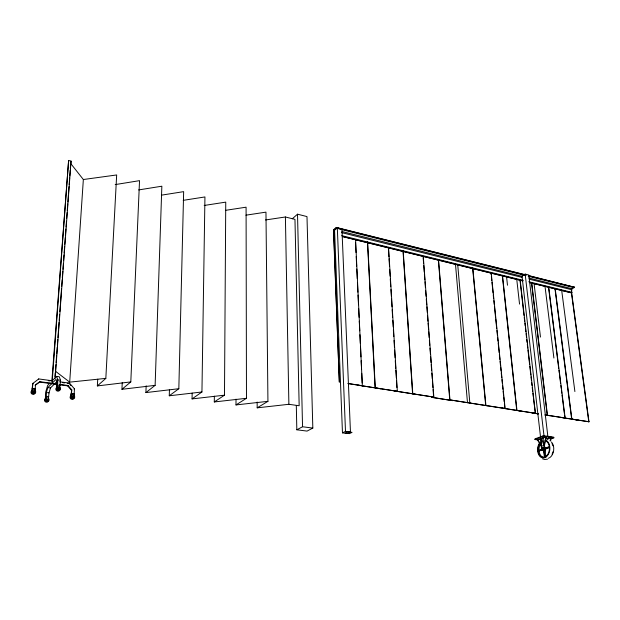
<?xml version="1.0" encoding="UTF-8"?>
<svg xmlns="http://www.w3.org/2000/svg" width="620" height="620" viewBox="0 0 620 620"><rect width="100%" height="100%" fill="white"/><g stroke="black" fill="none" stroke-linecap="round" stroke-linejoin="round"><path stroke-width="0.93" d="M245.923 215.179L265.964 212.141L267.933 401.334L235.995 404.93L236.011 399.133M214.357 396.165L214.295 401.954L224.487 395.18L225.75 202.128L204.181 205.468M192.169 393.119L192.053 398.908L201.942 391.987L204.941 196.943L183.218 200.345M169.43 389.988L169.268 395.785L178.831 388.717L183.652 191.642L161.774 195.106M146.15 385.818L145.901 392.584L155.124 385.361L161.851 186.209L138.632 189.929M545.925 448.012L544.74 448.26L546.305 448.035L545.027 448.151L545.879 447.973M545.716 448.159L546.538 447.996M122.256 382.532L121.939 389.298L130.805 381.912L139.531 180.653L115.204 184.597M545.654 448.058C544.112 448.508 547.979 447.679 545.925 447.826M544.887 448.345C545.832 447.756 544.174 448.896 545.081 448.314M97.735 379.192L97.356 385.927L105.834 378.378L116.668 174.956L83.351 179.521L70.695 163.502M549.855 436.906L549.165 436.844M550.118 437.015L549.785 436.821M536.657 439.448C535.502 437.418 539.043 438.914 537.23 439.526C535.796 439.619 537.323 438.425 537.687 439.363M537.618 438.782L536.478 438.596M59.497 384.33L68.053 385.485L71.757 389.81L71.509 393.607L74.353 393.762L71.711 393.413L70.897 394.173L70.936 396.575M74.144 393.948L74.477 388.895L69.541 383.144L59.497 381.773M105.834 378.378L69.696 382.137L83.351 179.521M71.099 393.987L71.757 389.81M56.59 376.387L57.823 379.913L57.49 388.376A1.116 1.031 29.6 0 0 58.513 389.562A1.116 1.031 29.6 0 0 59.675 388.67L60.543 380.293L59.295 376.759L56.59 376.387L51.863 381.176L68.611 160.495L71.037 161.099L55.141 378.254M547.979 436.767L549.537 436.976M548.948 436.86C549.607 436.317 547.692 436.891 548.839 436.782M56.676 388.345L56.924 382.013L56.009 379.355L47.818 387.593L46.384 392.514L46.12 399.497A1.085 1.008 26.8 0 0 47.112 400.644A1.085 1.008 26.8 0 0 48.252 399.768L49.042 392.863L50.476 387.95L57.389 381.044M52.057 383.323L68.611 160.495M54.893 376.72L55.172 372.86M70.525 163.602L71.037 161.099M55.971 364.513L55.474 371.248L69.696 382.137M56.11 362.591L56.598 355.857M56.745 353.935L57.234 347.2M57.373 345.278L57.8 339.512M57.939 337.582L58.435 330.855M58.575 328.925L59.071 322.199M59.21 320.276L59.629 314.503M59.846 311.62L60.334 304.885M60.481 302.963L61.535 288.533M61.675 286.611L62.171 279.876M62.31 277.954L62.806 271.219M62.946 269.297L63.364 263.531M63.581 260.64L63.999 254.874M64.139 252.952L64.635 246.218M64.775 244.296L65.27 237.561M65.41 235.639L65.906 228.904M66.046 226.982L66.472 221.208M66.681 218.325L67.1 212.552M67.247 210.629L67.735 203.895M67.874 201.973L68.371 195.246M68.51 193.316L69.006 186.589M69.145 184.659L69.642 177.932M69.781 176.002L70.207 170.237M70.347 168.315L70.85 161.386M45.361 399.536L45.725 392.018L47.624 385.462L50.042 383.013M540.586 437.472L521.994 275.916L525.156 274.102L528.798 275.017L547.894 436.689M548.452 436.813L548.15 436.472M548.956 436.767L549.057 436.922M32.062 388.864L32.86 383.323L32.434 388.476L35.185 388.833L35.495 384.974L39.897 381.68L57.598 384.075M547.762 436.472L548.32 436.751L548.003 436.526M551.04 437.364C551.676 436.689 552.808 437.829 551.451 437.689C549.692 437.48 553.156 439.433 552.079 437.278M551.118 437.983L552.25 438.131M74.353 393.762L73.881 396.901A1.085 1 32.9 0 1 72.757 397.776A1.085 1 32.9 0 1 71.765 396.622L71.711 393.413M529.364 282.542L571.671 292.942L571.749 289.16L574.36 287.207L528.434 275.536M35.371 388.639L34.836 391.832A1.116 1.031 24.1 0 1 33.651 392.724A1.116 1.031 24.1 0 1 32.635 391.546L32.628 388.275L35.185 388.833M526.558 275.071L336.397 227.447L334.141 230.113L333.824 234.461M72.323 396.567L72.532 397.164M59.024 388.81L58.683 388.12M47.724 399.699L47.267 400.202M46.593 399.567L46.957 399.164M542.779 449.81A1.286 0.876 -84.3 0 0 543.825 450.043A1.286 0.876 -84.3 0 0 544.329 448.609L544.399 448.121A1.674 1.139 -84.2 0 0 544.616 447.206L544.414 445.493L546.569 436.759L537.4 439.875L541.616 446.4M550.033 440.867L550.893 437.387L547.847 438.503L545.693 438.193M550.568 440.944L551.428 437.464L547.847 438.503L547.956 439.433L546.088 438.278M544.414 445.493L543.872 445.416L541.423 438.247L541.275 446.354L543.872 445.416L546.034 436.682L542.988 437.805L544.073 447.136A1.674 1.139 -84.2 0 1 543.856 448.051L543.779 448.539A1.286 0.876 -84.3 0 1 543.058 450.097L543.601 450.167M73.323 396.963L72.71 397.343M58.954 388.926L58.993 388.205L58.396 388.081M546.042 447.841L546.793 447.919M543.26 449.206L542.802 449.477M46.616 399.497L47.67 399.435L46.996 400.195M545.995 447.803L546.701 447.749M38.355 379.339L38.734 378.936L52.251 380.781M35.495 384.974L35.115 385.369L39.897 381.68M32.628 388.275L31.876 389.065L31.884 391.507M73.261 397.079L72.571 397.311M34.193 392.01C32.441 393.181 33.565 389.988 34.201 391.701M45.337 397.048L46.097 396.304L48.755 396.645M56.645 385.888L57.451 385.097L60.179 385.462M69.541 383.144L67.317 383.284M60.047 384.849L67.65 385.873L68.053 385.485M74.067 389.283L74.477 388.895M292.307 218.775L297.515 214.187L306.985 216.581L312.829 428.087L307.047 431.094L296.825 429.784L296.313 405.589M336.397 227.447L333.467 229.811L339.341 382.199L333.637 229.671M337.327 227.99L334.56 230.214L342.465 432.853L347.417 433.496L350.463 432.016L341.93 229.137L337.327 227.99L345.495 431.365L342.465 432.853M32.488 383.718L38.734 378.936M235.995 404.93L246.473 398.296L246.086 207.188L225.603 210.327M257.153 402.039L257.184 407.836L267.933 401.334M58.947 388.942L58.094 388.717M58.342 388.035L57.962 388.663M358.081 385.183L380.579 388.756M362.344 385.857L355.593 239.901M388.577 248.07L397.335 391.29L375.092 387.88L367.443 242.071M296.825 429.784L302.545 426.754L312.829 428.087M571.911 288.308L574.337 287.029M394.033 390.894L415.578 394.32M423.282 256.688L433.845 397.094L412.587 393.84L403.008 250.899M348.541 383.664L433.845 397.094M438.348 259.811L449.748 399.877L538.462 413.85M546.437 447.787L546.15 448.128M467.488 402.698L455.452 263.903M469.844 403.07L457.692 264.453M491.164 272.606L505.106 408.433L485.693 405.464L472.626 268.158M542.794 448.245L543.322 448.562M487.343 405.728L449.748 399.877M549.568 447.609L545.546 449.043A1.286 0.876 -84.3 0 1 545.073 450.174L543.422 450.205L544.461 457.134L544.042 457.242A8.37 5.689 -84.3 0 1 538.222 451.786L538.028 450.097A8.37 5.689 -84.3 0 1 539.648 443.61M502.371 408.115L521.164 411.107M549.204 457.94L548.297 458.281M520.149 279.791L535.386 413.246L516.739 410.401L502.301 275.505M531.805 412.796L538.253 413.935M535.386 413.246L533.533 398.931M548.685 286.866L565.138 417.981L547.22 415.245L531.503 282.767M549.878 415.664L544.91 414.997M561.271 417.477L578.646 420.236M565.138 417.981L564.564 415.191M541.679 449.306L538.075 450.693L539.036 450.818L538.989 450.229A8.37 5.689 -84.3 0 1 540.214 444.439M541.74 449.825L538.137 451.205L543.05 449.926M571.33 290.416L589 421.771L571.656 419.128L554.954 288.587M551.25 438.759L553.846 437.813L553.776 437.193L543.515 435.705L534.897 438.914L534.967 439.526L537.935 439.952L540.942 438.844L540.4 438.766L541.469 448.066A1.674 1.139 -84.2 0 0 541.702 448.57M534.967 439.526L543.585 436.333L553.846 437.813M545.12 414.912L589 421.771M544.461 457.134L545.228 456.832A8.37 5.689 -84.3 0 0 549.452 447.795L549.25 446.09A8.37 5.689 -84.3 0 0 545.143 440.735M542.423 448.035L543.182 447.764L543.67 448.578L543.399 449.655L542.639 449.926M539.826 450.539L542.678 449.562L542.95 448.477L542.461 447.663L541.702 447.942L541.431 449.019L541.919 449.825M544.081 447.935A1.286 0.876 -84.3 0 1 544.283 448.361L545.484 448.524L549.506 447.09M549.343 446.671L544.283 448.361L544.337 448.88L545.546 449.043M544.337 448.88L549.405 447.19M547.507 459.164L544.732 459.474L542.593 458.901M58.823 389.011L58.009 388.802L58.621 388.004M33.635 391.173L33.193 391.755L33.837 392.204M265.507 219.968L285.401 216.985L294.965 219.371L299.166 405.751L288.881 404.294L257.184 407.836M97.356 385.927L130.805 381.912M121.939 389.298L155.124 385.361M542.965 436.186C541.454 436.868 546.972 435.821 542.965 436.186L543.159 437.061C547.127 436.751 541.245 436.658 543.159 437.061M145.901 392.584L178.831 388.717M169.268 395.785L201.942 391.987M192.053 398.908L224.487 395.18M214.295 401.954L246.473 398.296M47.291 400.14L46.655 399.567M72.858 396.25C71.06 397.025 74.617 396.692 72.633 396.327M545.058 448.493L545.096 448.097M547.847 438.503L548.382 438.58M542.988 437.805L543.88 437.937M70.897 394.173L72.648 394.405M345.495 431.365L350.463 432.016M46.384 392.514L49.042 392.863M47.818 387.593L50.476 387.95M543.856 448.051L544.399 448.121M48.259 380.688L50.057 380.928M62.752 382.664L64.573 382.912M543.779 448.539L544.321 448.609M39.517 382.075L57.203 384.462M57.823 379.913L60.543 380.293M544.073 447.136L544.616 447.206M347.812 383.416L362.537 385.756M341.674 235.631L523.133 280.333M528.775 281.728L572.028 292.384M342.403 236.453L522.916 280.852M529.495 282.472L571.803 292.873M342.287 236.538L522.784 280.922M341.953 231.516L522.296 276.396M528.875 278.031L572.082 288.781M341.55 232.601L521.885 277.349M529.395 279.217L571.663 289.703M336.404 227.641L524.706 274.776M528.457 275.714L574.36 287.207M339.001 228.935L524.481 275.296M528.232 276.233L574.136 287.703M33.705 391.251L34.154 391.569M72.912 396.366L73.261 396.769M69.758 384.253L70.99 385.687M67.65 385.873L71.354 390.189M538.423 440.758L540.849 444.811M539.098 451.337L539.183 451.91A8.37 5.689 -84.3 0 0 543.81 457.413M543.864 450.012L544.91 456.971L545.879 457.095L545.073 450.174M571.284 291.71L588.783 421.848M561.666 290.238L574.895 391.561M555.156 288.478L571.872 419.05M548.491 286.975L558.69 368.303M558.93 370.218L559.287 373.085M559.527 374.999L560.604 383.61M560.844 385.524L561.208 388.399M561.449 390.313L561.805 393.181M562.046 395.095L562.402 397.963M562.642 399.877L564.324 413.276M544.98 286.107L553.9 358.027M534.045 283.394L540.47 337.071M551.141 437.604L551.219 438.216M531.697 282.658L547.437 415.16M525.156 274.102L544.042 436.193M544.058 436.356L544.135 436.976M543.949 436.1L544.019 436.72M543.515 435.705L543.585 436.333M544.399 444.37L544.794 447.803A1.286 0.876 -84.3 0 1 545.484 448.524M544.624 450.368L544.825 452.089M519.955 279.899L524.009 315.417M524.226 317.339L524.667 321.175M524.884 323.097L525.21 325.981M525.427 327.895L525.869 331.739M526.086 333.661L526.527 337.497M526.744 339.419L527.07 342.294M527.294 344.216L527.729 348.053M527.946 349.974L529.589 364.374M529.813 366.296L530.798 374.937M531.014 376.851L531.456 380.696M531.673 382.61L531.999 385.493M532.224 387.415L532.658 391.251M532.875 393.173L533.316 397.009M537.501 438.511L537.571 439.123M516.724 279.108L519.544 304.11M506.54 276.574L507.478 285.223M502.495 275.388L516.948 410.316M490.978 272.722L491.172 274.644M491.365 276.574L491.761 280.426M491.962 282.348L493.047 292.942M493.249 294.872L493.636 298.724M493.838 300.654L494.233 304.505M494.427 306.427L495.519 317.022M495.713 318.951L496.697 328.577M496.899 330.507L497.395 335.319M497.589 337.249L497.984 341.101M498.186 343.023L499.17 352.656M499.364 354.586L499.86 359.399M500.061 361.328L500.456 365.18M500.65 367.102L501.045 370.954M501.239 372.884L501.735 377.696M501.936 379.626L502.332 383.478M502.525 385.4L502.921 389.252M503.122 391.181L503.518 395.033M503.711 396.963L504.207 401.775M504.401 403.697L504.796 407.557M472.82 268.034L485.902 405.371M438.542 259.695L449.95 399.784M423.166 257.773L423.6 263.539M423.747 265.461L424.25 272.196M424.398 274.118L424.832 279.883M424.971 281.805L425.405 287.579M425.622 290.462L426.056 296.228M426.273 299.119L426.707 304.885M426.854 306.807L427.289 312.581M427.506 315.464L427.939 321.23M428.079 323.152L428.591 329.887M428.73 331.808L429.164 337.575M429.381 340.458L429.745 345.27M429.962 348.153L430.396 353.919M430.613 356.81L431.047 362.576M431.187 364.498L431.621 370.272M431.838 373.155L432.272 378.921M432.419 380.843L432.923 387.578M433.07 389.5L433.643 397.188M403.186 250.767L412.781 393.747M388.461 249.162L388.926 256.851M389.042 258.772L389.515 266.461M389.693 269.344L390.104 276.071M390.274 278.954L390.747 286.642M390.925 289.524L391.336 296.252M391.507 299.135L391.979 306.822M392.15 309.706L392.623 317.394M392.801 320.276L393.212 327.004M393.382 329.887L393.793 336.613M394.033 340.458L394.444 347.185M394.615 350.067L395.087 357.756M395.265 360.638L395.731 368.327M395.847 370.249L396.32 377.937M396.49 380.82L396.901 387.547M367.621 241.94L375.286 387.779M355.554 242.939L356.012 252.596M356.198 256.455L356.655 266.112M356.795 269.01L357.252 278.667M357.438 282.526L357.895 292.183M358.035 295.081L358.492 304.738M358.678 308.605L359.089 317.293M359.274 321.16L359.732 330.817M359.918 334.676L360.329 343.364M360.514 347.231L360.972 356.887M361.15 360.747L361.569 369.442M361.747 373.302L362.212 382.959M297.515 214.187L302.545 426.754M285.401 216.985L288.881 404.294M71.664 398.459A1.077 1 32.7 0 1 71.416 398.327M59.846 388.996A2.069 1.907 29.4 0 1 58.241 391.166A2.069 1.907 29.4 0 1 55.862 389.469A2.069 1.907 29.4 0 1 57.466 387.306M35.092 392.158A2.093 1.93 23.9 0 1 33.426 394.328A2.093 1.93 23.9 0 1 31.023 392.623A2.093 1.93 23.9 0 1 32.69 390.445M48.383 401.062A2.03 1.883 26.6 0 1 46.159 402.163A2.03 1.883 26.6 0 1 44.501 400.187A2.03 1.883 26.6 0 1 46.159 398.404M74.067 397.691A2.023 1.875 32.7 0 1 72.129 399.357A2.023 1.875 32.7 0 1 70.114 397.513A2.023 1.875 32.7 0 1 71.695 395.537M551.397 442.021A8.99 6.138 -84.3 0 1 553.536 446.4L553.753 448.229A8.99 6.138 -84.3 0 1 549.824 457.583M545.515 440.766A8.37 5.689 -84.3 0 1 547.228 441.339M545.251 440.099A9.013 6.123 -84.3 0 1 549.274 452.29A9.013 6.123 -84.3 0 1 539.935 456.444A9.013 6.123 -84.3 0 1 539.811 442.517M544.05 450.066A1.286 0.876 -84.3 0 1 543.887 449.764M551.986 443.672A8.354 5.704 -84.3 0 1 552.35 444.331M552.66 445.052A8.354 5.704 -84.3 0 1 552.908 445.819M552.955 451.802A8.354 5.704 -84.3 0 1 552.714 452.631M552.412 453.421A8.354 5.704 -84.3 0 1 552.064 454.173M543.058 450.097A1.286 0.876 -84.3 0 1 542.043 449.159M347.812 431.807L345.201 433.078L349.44 433.62L352.059 432.357L347.812 431.807M431.977 397.366L452.53 400.629L431.977 397.366M56.676 389.337A2.069 1.907 29.6 0 0 60.187 389.802A2.069 1.907 29.6 0 0 58.636 386.671A2.069 1.907 29.6 0 0 56.676 389.337M31.791 392.499A2.093 1.93 24.1 0 0 35.363 392.979A2.093 1.93 24.1 0 0 33.821 389.833A2.093 1.93 24.1 0 0 31.791 392.499M45.299 400.411A2.03 1.883 26.8 0 0 48.755 400.9A2.03 1.883 26.8 0 0 47.283 397.815A2.03 1.883 26.8 0 0 45.299 400.411M70.959 397.567A2.03 1.875 32.8 0 0 74.392 398.009A2.03 1.875 32.8 0 0 72.865 394.932A2.03 1.875 32.8 0 0 70.959 397.567"/></g></svg>
